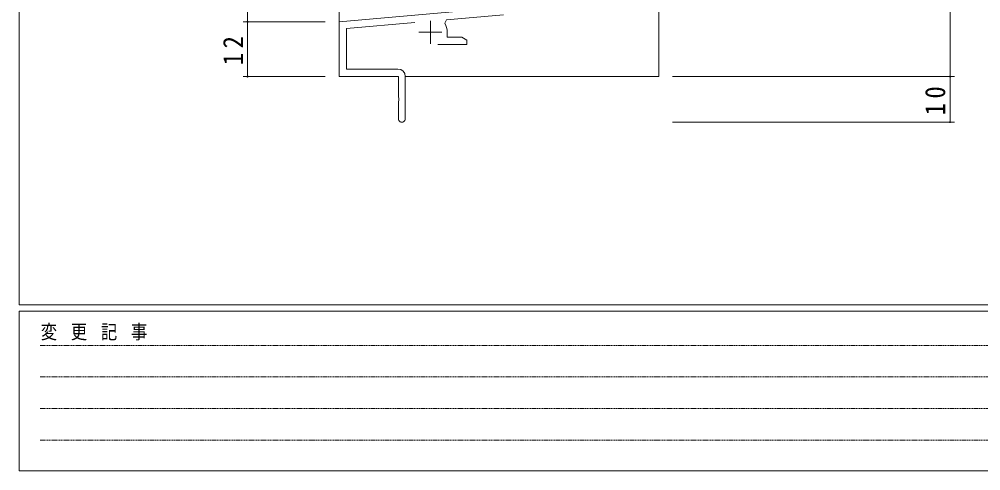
# Model space of a CAD drawing. Units: millimetres on the paper. Extents: x -397 to 397, y -282 to 282.
# Drawn here: x -393.9 to -183.4, y -282.1 to -183.1 of the extents above; entities that cross this region are included whole.
import ezdxf

# ---------------------------------------------------------------- set-up
doc = ezdxf.new("R2010")
doc.units = ezdxf.units.MM
doc.linetypes.add('USER1', pattern=[0.375, 0.25, -0.125])
for name, color, linetype, lineweight in [('0-1_YKK_ZWAK', 7, 'Continuous', 18), ('0-3_YKK_11', 7, 'Continuous', 18), ('0-4_YKK_12', 2, 'Continuous', 18), ('0-6_YKK_D', 6, 'Continuous', 18)]:
    doc.layers.add(name, color=color, linetype=linetype, lineweight=lineweight)
doc.styles.add('ＭＳ ゴシック', font='')
doc.styles.get('ＭＳ ゴシック').set_extended_font_data('MS Gothic')

msp = doc.modelspace()

# ---------------------------------------------------------------- linework, layer by layer
at = {"layer": '0-1_YKK_ZWAK'}
for p, q in [((-393.908, -245.688), (-393.908, 279.312)), ((376.092, -245.688), (-393.908, -245.688)), ((-393.908, -282.088), (-393.908, -247.088)), ((338.292, -247.088), (-393.908, -247.088)), ((-393.908, -282.088), (338.292, -282.088))]:
    msp.add_line(p, q, dxfattribs=at)
at = {"layer": '0-1_YKK_ZWAK', "linetype": 'USER1'}
for p, q in [((-389.31, -254.6), (-141.117, -254.6)), ((-389.31, -261.529), (-141.117, -261.529)), ((-389.31, -268.457), (-141.117, -268.457)), ((-389.31, -275.386), (-141.117, -275.386))]:
    msp.add_line(p, q, dxfattribs=at)
at = {"layer": '0-3_YKK_11'}
for p, q in [((-288.292, -180.572), (-323.908, -183.688)), ((-300.389, -183.266), (-287.922, -182.175)), ((-323.908, -183.688), (-323.908, -195.688)), ((-322.278, -185.181), (-307.278, -183.869)), ((-322.278, -194.058), (-322.278, -185.181)), ((-303.908, -183.488), (-303.908, -188.488)), ((-300.769, -184.029), (-300.389, -183.266)), ((-306.408, -185.988), (-301.408, -185.988)), ((-300.208, -187.058), (-300.208, -185.988)), ((-296.999, -187.058), (-300.208, -187.058)), ((-295.908, -187.688), (-296.999, -187.058)), ((-302.258, -188.688), (-295.908, -188.688)), ((-295.908, -188.688), (-295.908, -187.688)), ((-323.908, -195.688), (-310.908, -195.688)), ((-311.008, -194.058), (-322.278, -194.058)), ((-310.908, -195.688), (-310.908, -200.229)), ((-309.408, -204.938), (-309.408, -195.658)), ((-310.908, -200.229), (-310.788, -200.413)), ((-310.788, -200.963), (-310.908, -201.146)), ((-310.908, -201.146), (-310.908, -204.938)), ((-310.788, -200.413), (-310.788, -200.963))]:
    msp.add_line(p, q, dxfattribs=at)
for centre, radius, start, end in [((-303.908, -185.988), 3.7, 0, 31.96331), ((-311.008, -195.658), 1.6, 0.00001, 89.99999), ((-310.158, -204.938), 0.75, 179.99999, 0.00001)]:
    msp.add_arc(centre, radius, start, end, dxfattribs=at)
at = {"layer": '0-4_YKK_12'}
for p, q in [((-323.908, 1.312), (-323.908, -195.688)), ((-253.908, -135.044), (-253.908, -195.688)), ((-323.908, -195.688), (-311.208, -195.688)), ((-323.608, -195.688), (-323.908, -195.688)), ((-309.408, -195.688), (-253.908, -195.688))]:
    msp.add_line(p, q, dxfattribs=at)
at = {"layer": '0-6_YKK_D'}
for p, q in [((-190.146, -195.688), (-190.146, -140.688)), ((-343.908, -183.688), (-343.908, -170.688)), ((-326.908, -183.688), (-344.908, -183.688)), ((-326.908, -183.688), (-344.908, -183.688)), ((-343.908, -183.688), (-343.908, -195.688)), ((-326.908, -195.688), (-344.908, -195.688)), ((-250.908, -195.688), (-189.146, -195.688)), ((-250.908, -195.688), (-189.146, -195.688)), ((-190.146, -195.688), (-190.146, -205.688)), ((-250.908, -205.688), (-189.146, -205.688))]:
    msp.add_line(p, q, dxfattribs=at)
for centre, start, end in [((-343.908, -183.688), 90, 270), ((-343.908, -183.688), 90, 270), ((-343.908, -183.688), 270, 90), ((-343.908, -183.688), 270, 90), ((-343.908, -195.688), 90, 270), ((-343.908, -195.688), 270, 90), ((-190.146, -195.688), 90, 270), ((-190.146, -195.688), 90, 270), ((-190.146, -195.688), 270, 90), ((-190.146, -195.688), 270, 90), ((-190.146, -205.688), 90, 270), ((-190.146, -205.688), 270, 90)]:
    msp.add_arc(centre, 0.106, start, end, dxfattribs=at)

# ---------------------------------------------------------------- texts
at = {"layer": '0-1_YKK_ZWAK', "insert": (-389.194, -253.534), "char_height": 3.079, "attachment_point": 7, "style": 'ＭＳ ゴシック'}
msp.add_mtext('\\T1.23;\\W0.85;変\\~更\\~記\\~事', dxfattribs=at)
at = {"layer": '0-6_YKK_D', "color": 7, "char_height": 4.399, "attachment_point": 7, "rotation": 90, "style": 'ＭＳ ゴシック'}
for s, insert in [('\\T1.37;\\W0.9;12', (-344.908, -193.208)), ('\\T1.37;\\W0.9;10', (-191.146, -204.208))]:
    msp.add_mtext(s, dxfattribs=dict(at, insert=insert))

doc.saveas('drawing.dxf')
